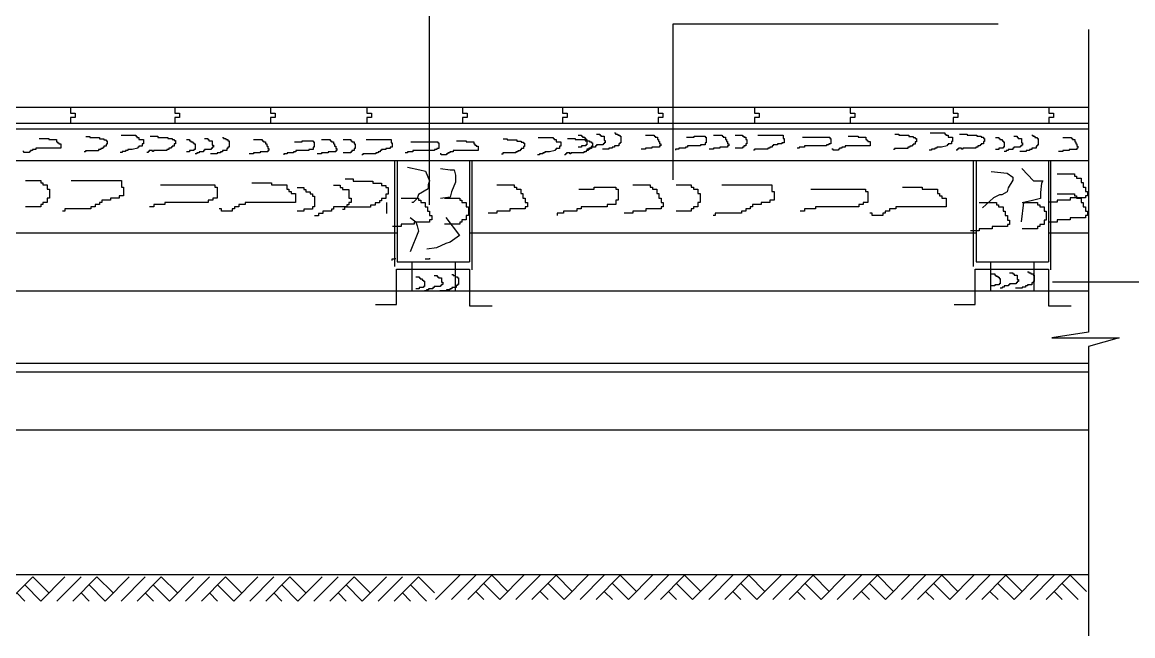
# Model space of a CAD drawing. Header units: metres. Extents: x 0 to 420, y 0 to 297.
# Drawn here: x 143.9 to 297.4, y 81.8 to 166.6 of the extents above; entities that cross this region are included whole.
import ezdxf

# ---------------------------------------------------------------- set-up
doc = ezdxf.new("R2010")
doc.units = ezdxf.units.M

msp = doc.modelspace()

# ---------------------------------------------------------------- linework, layer by layer
for p, q in [((200.16, 141.37), (200.16, 261.63)), ((233.83, 166.36), (278.75, 166.36)), ((233.83, 144.8), (233.83, 166.36)), ((291.23, 165.56), (291.23, 123.75)), ((108.08, 154.87), (291.23, 154.87)), ((150.56, 154.87), (150.56, 154.04)), ((150.56, 154.04), (151.21, 154.04)), ((151.21, 154.04), (151.21, 153.43)), ((164.99, 154.87), (164.99, 154.04)), ((164.99, 154.04), (165.63, 154.04)), ((165.63, 154.04), (165.63, 153.43)), ((178.21, 154.87), (178.21, 154.04)), ((178.21, 154.04), (178.85, 154.04)), ((178.85, 154.04), (178.85, 153.43)), ((191.5, 154.87), (191.5, 154.04)), ((191.5, 154.04), (192.14, 154.04)), ((192.14, 154.04), (192.14, 153.43)), ((204.72, 154.87), (204.72, 154.04)), ((204.72, 154.04), (205.37, 154.04)), ((205.37, 154.04), (205.37, 153.43)), ((218.56, 154.87), (218.56, 154.04)), ((218.56, 154.04), (219.21, 154.04)), ((219.21, 154.04), (219.21, 153.43)), ((231.78, 154.87), (231.78, 154.04)), ((231.78, 154.04), (232.43, 154.04)), ((232.43, 154.04), (232.43, 153.43)), ((245.07, 154.87), (245.07, 154.04)), ((245.07, 154.04), (245.72, 154.04)), ((245.72, 154.04), (245.72, 153.43)), ((258.3, 154.87), (258.3, 154.04)), ((258.3, 154.04), (258.94, 154.04)), ((258.94, 154.04), (258.94, 153.43)), ((272.55, 154.87), (272.55, 154.04)), ((272.55, 154.04), (273.2, 154.04)), ((273.2, 154.04), (273.2, 153.43)), ((285.77, 154.87), (285.77, 154.04)), ((285.77, 154.04), (286.42, 154.04)), ((286.42, 154.04), (286.42, 153.43)), ((108.08, 152.66), (291.23, 152.66)), ((151.21, 153.43), (150.56, 153.43)), ((150.56, 153.43), (150.56, 152.66)), ((165.63, 153.43), (164.99, 153.43)), ((164.99, 153.43), (164.99, 152.66)), ((178.85, 153.43), (178.21, 153.43)), ((178.21, 153.43), (178.21, 152.66)), ((192.14, 153.43), (191.5, 153.43)), ((191.5, 153.43), (191.5, 152.66)), ((205.37, 153.43), (204.72, 153.43)), ((204.72, 153.43), (204.72, 152.66)), ((219.21, 153.43), (218.56, 153.43)), ((218.56, 153.43), (218.56, 152.66)), ((232.43, 153.43), (231.78, 153.43)), ((231.78, 153.43), (231.78, 152.66)), ((245.72, 153.43), (245.07, 153.43)), ((245.07, 153.43), (245.07, 152.66)), ((258.94, 153.43), (258.3, 153.43)), ((258.3, 153.43), (258.3, 152.66)), ((273.2, 153.43), (272.55, 153.43)), ((272.55, 153.43), (272.55, 152.66)), ((286.42, 153.43), (285.77, 153.43)), ((285.77, 153.43), (285.77, 152.66)), ((108.08, 151.87), (291.23, 151.87)), ((146.22, 150.53), (147.58, 150.53)), ((147.58, 150.53), (147.58, 150.38)), ((152.66, 150.79), (153.22, 150.79)), ((153.22, 150.79), (153.22, 150.64)), ((153.22, 150.64), (154.58, 150.64)), ((154.58, 150.64), (154.58, 150.49)), ((154.58, 150.49), (155.18, 150.49)), ((155.18, 150.49), (155.18, 150.34)), ((157.54, 150.98), (159.1, 150.98)), ((159.1, 150.98), (159.57, 150.98)), ((159.57, 150.98), (159.57, 150.83)), ((159.57, 150.83), (159.72, 150.83)), ((159.72, 150.83), (159.72, 150.68)), ((159.72, 150.68), (160.02, 150.68)), ((160.02, 150.68), (160.02, 150.38)), ((161.59, 150.83), (162.64, 150.83)), ((162.64, 150.83), (162.64, 150.68)), ((162.64, 150.68), (164, 150.68)), ((164, 150.68), (164, 150.53)), ((164, 150.53), (164.6, 150.53)), ((164.6, 150.53), (164.6, 150.38)), ((169.09, 150.51), (169.54, 150.51)), ((169.54, 150.51), (169.54, 150.36)), ((171.57, 150.66), (171.72, 150.66)), ((171.72, 150.66), (171.72, 150.51)), ((171.72, 150.51), (172.02, 150.51)), ((172.02, 150.51), (172.02, 150.36)), ((210.33, 150.47), (210.89, 150.47)), ((210.89, 150.47), (210.89, 150.32)), ((215.21, 150.66), (216.77, 150.66)), ((216.77, 150.66), (217.24, 150.66)), ((217.24, 150.66), (217.24, 150.51)), ((217.24, 150.51), (217.39, 150.51)), ((217.39, 150.51), (217.39, 150.36)), ((219.26, 150.51), (220.31, 150.51)), ((220.31, 150.51), (220.31, 150.36)), ((220.73, 150.99), (221.18, 150.99)), ((221.18, 150.99), (221.18, 150.84)), ((221.18, 150.84), (221.33, 150.84)), ((221.33, 150.84), (221.33, 150.69)), ((221.33, 150.69), (221.63, 150.69)), ((221.63, 150.69), (221.63, 150.54)), ((221.63, 150.54), (221.78, 150.54)), ((221.78, 150.54), (221.78, 150.39)), ((223.25, 151.14), (223.7, 151.14)), ((223.7, 151.14), (223.7, 150.99)), ((223.7, 150.99), (223.85, 150.99)), ((223.85, 150.99), (223.85, 150.84)), ((223.85, 150.84), (224.3, 150.84)), ((224.3, 150.84), (224.3, 150.24)), ((225.73, 151.29), (225.88, 151.29)), ((225.88, 151.29), (225.88, 151.14)), ((225.88, 151.14), (226.18, 151.14)), ((226.18, 151.14), (226.18, 150.99)), ((226.18, 150.99), (226.48, 150.99)), ((226.48, 150.99), (226.48, 150.84)), ((226.48, 150.84), (226.63, 150.84)), ((226.63, 150.84), (226.63, 149.94)), ((230.01, 150.99), (231.07, 150.99)), ((231.07, 150.99), (231.22, 150.99)), ((231.22, 150.99), (231.22, 150.84)), ((231.22, 150.84), (231.37, 150.84)), ((231.37, 150.84), (231.37, 150.69)), ((231.37, 150.69), (231.67, 150.69)), ((231.67, 150.69), (231.67, 150.39)), ((235.69, 150.69), (236.74, 150.69)), ((236.74, 150.69), (236.74, 150.84)), ((236.74, 150.84), (238.25, 150.84)), ((238.25, 150.84), (238.25, 150.69)), ((238.25, 150.69), (238.4, 150.69)), ((238.4, 150.69), (238.4, 149.94)), ((239.41, 150.99), (240.46, 150.99)), ((240.46, 150.99), (240.61, 150.99)), ((240.61, 150.99), (240.61, 150.84)), ((240.61, 150.84), (240.76, 150.84)), ((240.76, 150.84), (240.76, 150.69)), ((240.76, 150.69), (241.07, 150.69)), ((241.07, 150.69), (241.07, 150.39)), ((242.4, 150.99), (243.45, 150.99)), ((243.45, 150.99), (243.45, 150.84)), ((243.45, 150.84), (243.6, 150.84)), ((243.6, 150.84), (243.6, 150.69)), ((243.6, 150.69), (243.9, 150.69)), ((243.9, 150.69), (243.9, 150.39)), ((245.56, 150.99), (249.03, 150.99)), ((249.03, 150.99), (249.03, 150.54)), ((249.03, 150.54), (249.18, 150.54)), ((249.18, 150.54), (249.18, 149.94)), ((251.72, 150.69), (255.49, 150.69)), ((255.49, 150.69), (255.49, 150.54)), ((255.49, 150.54), (255.64, 150.54)), ((255.64, 150.54), (255.64, 149.79)), ((258.05, 150.84), (259.4, 150.84)), ((259.4, 150.84), (259.4, 150.69)), ((259.4, 150.69), (260.46, 150.69)), ((260.46, 150.69), (260.46, 150.39)), ((264.48, 151.11), (265.05, 151.11)), ((265.05, 151.11), (265.05, 150.96)), ((265.05, 150.96), (266.41, 150.96)), ((266.41, 150.96), (266.41, 150.81)), ((266.41, 150.81), (267.01, 150.81)), ((267.01, 150.81), (267.01, 150.66)), ((267.01, 150.66), (267.31, 150.66)), ((267.31, 150.66), (267.31, 150.5)), ((267.31, 150.5), (267.46, 150.5)), ((267.46, 150.5), (267.46, 150.05)), ((269.36, 151.29), (270.92, 151.29)), ((270.92, 151.29), (271.4, 151.29)), ((271.4, 151.29), (271.4, 151.14)), ((271.4, 151.14), (271.55, 151.14)), ((271.55, 151.14), (271.55, 150.99)), ((271.55, 150.99), (271.85, 150.99)), ((271.85, 150.99), (271.85, 150.69)), ((271.85, 150.69), (272.45, 150.69)), ((272.45, 150.69), (272.45, 150.09)), ((273.41, 151.14), (274.47, 151.14)), ((274.47, 151.14), (274.47, 150.99)), ((274.47, 150.99), (275.82, 150.99)), ((275.82, 150.99), (275.82, 150.84)), ((275.82, 150.84), (276.43, 150.84)), ((276.43, 150.84), (276.43, 150.69)), ((276.43, 150.69), (276.73, 150.69)), ((276.73, 150.69), (276.73, 150.54)), ((276.73, 150.54), (276.88, 150.54)), ((276.88, 150.54), (276.88, 150.09)), ((278.4, 150.68), (278.85, 150.68)), ((278.85, 150.68), (278.85, 150.53)), ((278.85, 150.53), (279, 150.53)), ((279, 150.53), (279, 150.38)), ((280.92, 150.83), (281.37, 150.83)), ((281.37, 150.83), (281.37, 150.68)), ((281.37, 150.68), (281.52, 150.68)), ((281.52, 150.68), (281.52, 150.53)), ((281.52, 150.53), (281.97, 150.53)), ((281.97, 150.53), (281.97, 149.92)), ((283.4, 150.98), (283.55, 150.98)), ((283.55, 150.98), (283.55, 150.83)), ((283.55, 150.83), (283.85, 150.83)), ((283.85, 150.83), (283.85, 150.68)), ((283.85, 150.68), (284.15, 150.68)), ((284.15, 150.68), (284.15, 150.53)), ((284.15, 150.53), (284.3, 150.53)), ((284.3, 150.53), (284.3, 149.62)), ((287.69, 150.68), (288.74, 150.68)), ((288.74, 150.68), (288.89, 150.68)), ((288.89, 150.68), (288.89, 150.53)), ((288.89, 150.53), (289.04, 150.53)), ((289.04, 150.53), (289.04, 150.38)), ((145.77, 149.02), (145.32, 149.02)), ((145.32, 149.02), (145.32, 148.87)), ((149.23, 149.17), (145.77, 149.17)), ((145.77, 149.17), (145.77, 149.02)), ((147.58, 150.38), (148.63, 150.38)), ((148.63, 150.38), (148.63, 150.08)), ((148.63, 150.08), (148.78, 150.08)), ((148.78, 150.08), (148.78, 149.93)), ((148.78, 149.93), (148.93, 149.93)), ((148.93, 149.93), (148.93, 149.77)), ((148.93, 149.77), (149.23, 149.77)), ((149.23, 149.77), (149.23, 149.17)), ((154.73, 148.98), (154.43, 148.98)), ((154.43, 148.98), (154.43, 148.83)), ((155.03, 149.14), (154.73, 149.14)), ((154.73, 149.14), (154.73, 148.98)), ((155.18, 149.29), (155.03, 149.29)), ((155.03, 149.29), (155.03, 149.14)), ((155.18, 150.34), (155.48, 150.34)), ((155.48, 149.44), (155.18, 149.44)), ((155.18, 149.44), (155.18, 149.29)), ((155.48, 150.34), (155.48, 150.19)), ((155.48, 150.19), (155.63, 150.19)), ((155.48, 149.74), (155.48, 149.44)), ((155.63, 149.74), (155.48, 149.74)), ((155.63, 150.19), (155.63, 149.74)), ((158.46, 149.02), (158.46, 148.87)), ((159.1, 149.02), (158.46, 149.02)), ((159.87, 149.17), (159.1, 149.02)), ((160.02, 149.32), (159.87, 149.32)), ((159.87, 149.32), (159.87, 149.17)), ((160.02, 150.38), (160.63, 150.38)), ((160.48, 149.47), (160.02, 149.47)), ((160.02, 149.47), (160.02, 149.32)), ((160.48, 149.77), (160.48, 149.47)), ((160.63, 149.77), (160.48, 149.77)), ((160.63, 150.38), (160.63, 149.77)), ((164.15, 149.02), (163.85, 149.02)), ((163.85, 149.02), (163.85, 148.87)), ((164.45, 149.17), (164.15, 149.17)), ((164.15, 149.17), (164.15, 149.02)), ((164.6, 149.32), (164.45, 149.32)), ((164.45, 149.32), (164.45, 149.17)), ((164.6, 150.38), (164.9, 150.38)), ((164.9, 149.47), (164.6, 149.47)), ((164.6, 149.47), (164.6, 149.32)), ((164.9, 150.38), (164.9, 150.23)), ((164.9, 150.23), (165.05, 150.23)), ((164.9, 149.77), (164.9, 149.47)), ((165.05, 149.77), (164.9, 149.77)), ((165.05, 150.23), (165.05, 149.77)), ((166.57, 150.36), (167.02, 150.36)), ((167.02, 150.36), (167.02, 150.21)), ((167.02, 150.21), (167.17, 150.21)), ((167.17, 150.21), (167.17, 150.06)), ((167.17, 150.06), (167.47, 150.06)), ((167.47, 150.06), (167.47, 149.91)), ((167.47, 149.91), (167.62, 149.91)), ((167.62, 149.91), (167.62, 149.76)), ((167.62, 149.76), (167.78, 149.76)), ((167.62, 149.01), (167.62, 148.86)), ((167.78, 149.01), (167.62, 149.01)), ((167.78, 149.76), (167.78, 149.01)), ((169.99, 149.01), (169.09, 149.01)), ((169.09, 149.01), (169.09, 148.86)), ((169.54, 150.36), (169.69, 150.36)), ((169.69, 150.36), (169.69, 150.21)), ((169.69, 150.21), (170.14, 150.21)), ((169.99, 149.16), (169.99, 149.01)), ((170.14, 149.16), (169.99, 149.16)), ((170.14, 150.21), (170.14, 149.61)), ((170.14, 149.61), (170.3, 149.61)), ((170.14, 149.31), (170.14, 149.16)), ((170.3, 149.31), (170.14, 149.31)), ((170.3, 149.61), (170.3, 149.31)), ((172.02, 150.36), (172.32, 150.36)), ((172.17, 149.16), (172.17, 148.86)), ((172.32, 149.16), (172.17, 149.16)), ((172.32, 150.36), (172.32, 150.21)), ((172.32, 150.21), (172.47, 150.21)), ((172.32, 149.31), (172.32, 149.16)), ((172.47, 149.31), (172.32, 149.31)), ((172.47, 150.21), (172.47, 149.31)), ((175.86, 150.36), (176.91, 150.36)), ((176.91, 150.36), (177.06, 150.36)), ((177.06, 150.36), (177.06, 150.21)), ((177.06, 150.21), (177.21, 150.21)), ((177.21, 150.21), (177.21, 150.06)), ((177.21, 150.06), (177.52, 150.06)), ((177.52, 150.06), (177.52, 149.76)), ((177.52, 149.76), (177.67, 149.76)), ((177.67, 149.76), (177.67, 149.46)), ((177.67, 149.46), (177.82, 149.46)), ((177.82, 149.46), (177.82, 149.16)), ((177.82, 149.16), (177.97, 149.16)), ((177.97, 149.16), (177.97, 148.86)), ((181.53, 150.06), (182.58, 150.06)), ((182.58, 150.21), (184.09, 150.21)), ((182.58, 150.06), (182.58, 150.21)), ((183.49, 149.01), (183.49, 148.86)), ((184.09, 149.01), (183.49, 149.01)), ((184.09, 150.21), (184.09, 150.06)), ((184.09, 150.06), (184.24, 150.06)), ((184.09, 149.31), (184.09, 149.01)), ((184.24, 149.31), (184.09, 149.31)), ((184.24, 150.06), (184.24, 149.31)), ((185.25, 150.36), (186.31, 150.36)), ((186.31, 150.36), (186.46, 150.36)), ((186.46, 150.36), (186.46, 150.21)), ((186.46, 150.21), (186.61, 150.21)), ((186.61, 150.21), (186.61, 150.06)), ((186.61, 150.06), (186.91, 150.06)), ((186.91, 150.06), (186.91, 149.76)), ((186.91, 149.76), (187.06, 149.76)), ((187.06, 149.76), (187.06, 149.46)), ((187.06, 149.46), (187.21, 149.46)), ((187.21, 149.46), (187.21, 149.16)), ((187.21, 149.16), (187.36, 149.16)), ((187.36, 149.16), (187.36, 148.86)), ((188.24, 150.36), (189.3, 150.36)), ((189.3, 150.36), (189.3, 150.21)), ((189.3, 150.21), (189.45, 150.21)), ((189.45, 150.21), (189.45, 150.06)), ((189.45, 150.06), (189.75, 150.06)), ((189.75, 150.06), (189.75, 149.76)), ((189.75, 149.76), (189.9, 149.76)), ((189.75, 149.16), (189.75, 148.86)), ((189.9, 149.16), (189.75, 149.16)), ((189.9, 149.76), (189.9, 149.16)), ((191.41, 150.36), (194.87, 150.36)), ((193.52, 149.01), (193.52, 148.86)), ((194.12, 149.01), (193.52, 149.01)), ((194.12, 149.16), (194.12, 149.01)), ((194.72, 149.16), (194.12, 149.16)), ((195.02, 149.31), (194.72, 149.31)), ((194.72, 149.31), (194.72, 149.16)), ((194.87, 150.36), (194.87, 149.91)), ((194.87, 149.91), (195.02, 149.91)), ((195.02, 149.91), (195.02, 149.31)), ((197.57, 150.06), (201.33, 150.06)), ((201.18, 149.01), (200.88, 149.01)), ((200.88, 149.01), (200.88, 148.86)), ((201.18, 149.16), (201.18, 149.01)), ((201.48, 149.16), (201.18, 149.16)), ((201.33, 150.06), (201.33, 149.91)), ((201.33, 149.91), (201.48, 149.91)), ((201.48, 149.91), (201.48, 149.16)), ((203.89, 150.21), (205.25, 150.21)), ((205.25, 150.21), (205.25, 150.06)), ((205.25, 150.06), (206.3, 150.06)), ((206.3, 150.06), (206.3, 149.76)), ((206.3, 149.76), (206.45, 149.76)), ((206.45, 149.76), (206.45, 149.61)), ((206.45, 149.61), (206.6, 149.61)), ((206.6, 149.61), (206.6, 149.46)), ((206.6, 149.46), (206.9, 149.46)), ((206.9, 149.46), (206.9, 148.86)), ((210.89, 150.32), (212.25, 150.32)), ((212.25, 150.32), (212.25, 150.17)), ((212.25, 150.17), (212.85, 150.17)), ((212.7, 148.97), (212.7, 148.82)), ((212.85, 148.97), (212.7, 148.97)), ((212.85, 150.17), (212.85, 150.02)), ((212.85, 150.02), (213.15, 150.02)), ((212.85, 149.12), (212.85, 148.97)), ((213.15, 149.12), (212.85, 149.12)), ((213.15, 150.02), (213.15, 149.87)), ((213.15, 149.87), (213.3, 149.87)), ((213.3, 149.42), (213.15, 149.42)), ((213.15, 149.42), (213.15, 149.12)), ((213.3, 149.87), (213.3, 149.42)), ((217.39, 150.36), (217.69, 150.36)), ((217.54, 149.01), (217.54, 148.86)), ((217.69, 149.01), (217.54, 149.01)), ((217.69, 150.36), (217.69, 150.06)), ((217.69, 150.06), (218.3, 150.06)), ((217.69, 149.16), (217.69, 149.01)), ((218.15, 149.16), (217.69, 149.16)), ((218.3, 149.46), (218.15, 149.46)), ((218.15, 149.46), (218.15, 149.16)), ((218.3, 150.06), (218.3, 149.46)), ((220.31, 150.36), (221.67, 150.36)), ((221.18, 149.34), (220.73, 149.34)), ((221.78, 149.49), (221.18, 149.49)), ((221.18, 149.49), (221.18, 149.34)), ((221.67, 150.36), (221.67, 150.21)), ((221.67, 150.21), (222.27, 150.21)), ((221.78, 150.39), (221.93, 150.39)), ((221.93, 149.64), (221.78, 149.64)), ((221.78, 149.64), (221.78, 149.49)), ((221.93, 150.39), (221.93, 149.64)), ((222.19, 149.04), (221.93, 149.04)), ((222.12, 149.01), (222.12, 148.86)), ((222.27, 149.01), (222.12, 149.01)), ((222.49, 149.19), (222.19, 149.19)), ((222.19, 149.19), (222.19, 149.04)), ((222.27, 150.21), (222.27, 150.06)), ((222.27, 150.06), (222.57, 150.06)), ((222.27, 149.16), (222.27, 149.01)), ((222.57, 149.16), (222.27, 149.16)), ((223.1, 149.34), (222.49, 149.34)), ((222.49, 149.34), (222.49, 149.19)), ((222.57, 150.06), (222.57, 149.91)), ((222.57, 149.91), (222.72, 149.91)), ((222.72, 149.46), (222.57, 149.46)), ((222.57, 149.46), (222.57, 149.16)), ((222.72, 149.91), (222.72, 149.46)), ((223.25, 149.49), (223.1, 149.49)), ((223.1, 149.49), (223.1, 149.34)), ((224.15, 149.64), (223.25, 149.64)), ((223.25, 149.64), (223.25, 149.49)), ((224.97, 149.04), (224.07, 149.04)), ((224.3, 149.79), (224.15, 149.79)), ((224.15, 149.79), (224.15, 149.64)), ((224.3, 150.24), (224.45, 150.24)), ((224.45, 149.94), (224.3, 149.94)), ((224.3, 149.94), (224.3, 149.79)), ((224.45, 150.24), (224.45, 149.94)), ((224.97, 149.19), (224.97, 149.04)), ((225.42, 149.19), (224.97, 149.19)), ((225.73, 149.34), (225.42, 149.34)), ((225.42, 149.34), (225.42, 149.19)), ((226.33, 149.49), (225.73, 149.49)), ((225.73, 149.49), (225.73, 149.34)), ((226.48, 149.79), (226.33, 149.79)), ((226.33, 149.79), (226.33, 149.49)), ((226.63, 149.94), (226.48, 149.94)), ((226.48, 149.94), (226.48, 149.79)), ((230.01, 149.04), (229.41, 149.04)), ((230.01, 149.19), (230.01, 149.04)), ((230.92, 149.19), (230.01, 149.19)), ((231.97, 149.34), (230.92, 149.34)), ((230.92, 149.34), (230.92, 149.19)), ((231.67, 150.39), (231.82, 150.39)), ((231.82, 150.39), (231.82, 150.09)), ((231.82, 150.09), (231.97, 150.09)), ((231.97, 150.09), (231.97, 149.79)), ((231.97, 149.79), (232.12, 149.79)), ((231.97, 149.49), (231.97, 149.34)), ((232.12, 149.49), (231.97, 149.49)), ((232.12, 149.79), (232.12, 149.49)), ((234.63, 149.04), (234.18, 149.04)), ((234.18, 149.04), (234.18, 148.89)), ((235.54, 149.19), (234.63, 149.19)), ((234.63, 149.19), (234.63, 149.04)), ((235.84, 149.34), (235.54, 149.34)), ((235.54, 149.34), (235.54, 149.19)), ((237.64, 149.49), (235.84, 149.49)), ((235.84, 149.49), (235.84, 149.34)), ((238.25, 149.64), (237.64, 149.64)), ((237.64, 149.64), (237.64, 149.49)), ((238.4, 149.94), (238.25, 149.94)), ((238.25, 149.94), (238.25, 149.64)), ((239.41, 149.04), (238.81, 149.04)), ((239.41, 149.19), (239.41, 149.04)), ((240.31, 149.19), (239.41, 149.19)), ((241.37, 149.34), (240.31, 149.34)), ((240.31, 149.34), (240.31, 149.19)), ((241.07, 150.39), (241.22, 150.39)), ((241.22, 150.39), (241.22, 150.09)), ((241.22, 150.09), (241.37, 150.09)), ((241.37, 150.09), (241.37, 149.79)), ((241.37, 149.79), (241.52, 149.79)), ((241.52, 149.49), (241.37, 149.49)), ((241.37, 149.49), (241.37, 149.34)), ((241.52, 149.79), (241.52, 149.49)), ((243.45, 149.19), (242.4, 149.19)), ((243.6, 149.34), (243.45, 149.34)), ((243.45, 149.34), (243.45, 149.19)), ((243.6, 149.49), (243.6, 149.34)), ((243.9, 149.49), (243.6, 149.49)), ((243.9, 150.39), (244.05, 150.39)), ((244.05, 149.79), (243.9, 149.79)), ((243.9, 149.79), (243.9, 149.49)), ((244.05, 150.39), (244.05, 149.79)), ((245.11, 148.89), (244.96, 148.89)), ((246.92, 149.04), (245.11, 149.04)), ((245.11, 149.04), (245.11, 148.89)), ((247.22, 149.19), (246.92, 149.19)), ((246.92, 149.19), (246.92, 149.04)), ((247.52, 149.34), (247.22, 149.34)), ((247.22, 149.34), (247.22, 149.19)), ((247.67, 149.49), (247.52, 149.49)), ((247.52, 149.49), (247.52, 149.34)), ((248.27, 149.64), (247.67, 149.64)), ((247.67, 149.64), (247.67, 149.49)), ((248.88, 149.79), (248.27, 149.79)), ((248.27, 149.79), (248.27, 149.64)), ((248.88, 149.94), (248.88, 149.79)), ((249.18, 149.94), (248.88, 149.94)), ((251.27, 149.19), (250.97, 149.19)), ((252.02, 149.34), (251.27, 149.34)), ((251.27, 149.34), (251.27, 149.19)), ((255.04, 149.49), (252.02, 149.49)), ((252.02, 149.49), (252.02, 149.34)), ((255.04, 149.64), (255.04, 149.49)), ((255.34, 149.64), (255.04, 149.64)), ((255.64, 149.79), (255.34, 149.79)), ((255.34, 149.79), (255.34, 149.64)), ((255.94, 149.04), (255.79, 149.04)), ((255.94, 148.89), (255.94, 149.04)), ((256.69, 148.89), (255.94, 148.89)), ((256.84, 149.04), (256.69, 149.04)), ((256.69, 149.04), (256.69, 148.89)), ((257.14, 149.19), (256.84, 149.19)), ((256.84, 149.19), (256.84, 149.04)), ((257.6, 149.34), (257.14, 149.34)), ((257.14, 149.34), (257.14, 149.19)), ((261.06, 149.49), (257.6, 149.49)), ((257.6, 149.49), (257.6, 149.34)), ((260.46, 150.39), (260.61, 150.39)), ((260.61, 150.39), (260.61, 150.24)), ((260.61, 150.24), (260.76, 150.24)), ((260.76, 150.24), (260.76, 150.09)), ((260.76, 150.09), (261.06, 150.09)), ((261.06, 150.09), (261.06, 149.49)), ((264.45, 149), (264.3, 149)), ((264.45, 149.15), (264.45, 149)), ((266.26, 149.15), (264.45, 149.15)), ((266.56, 149.3), (266.26, 149.3)), ((266.26, 149.3), (266.26, 149.15)), ((266.86, 149.45), (266.56, 149.45)), ((266.56, 149.45), (266.56, 149.3)), ((267.01, 149.6), (266.86, 149.6)), ((266.86, 149.6), (266.86, 149.45)), ((267.31, 149.75), (267.01, 149.75)), ((267.01, 149.75), (267.01, 149.6)), ((267.31, 150.05), (267.31, 149.75)), ((267.46, 150.05), (267.31, 150.05)), ((269.53, 148.89), (269.23, 148.89)), ((269.99, 149.04), (269.53, 149.04)), ((269.53, 149.04), (269.53, 148.89)), ((270.29, 149.19), (269.99, 149.19)), ((269.99, 149.19), (269.99, 149.04)), ((270.29, 149.34), (270.29, 149.19)), ((270.92, 149.34), (270.29, 149.34)), ((271.7, 149.49), (270.92, 149.34)), ((271.85, 149.64), (271.7, 149.64)), ((271.7, 149.64), (271.7, 149.49)), ((272.3, 149.79), (271.85, 149.79)), ((271.85, 149.79), (271.85, 149.64)), ((272.3, 150.09), (272.3, 149.79)), ((272.45, 150.09), (272.3, 150.09)), ((273.11, 148.89), (272.96, 148.89)), ((273.26, 149.04), (273.11, 149.04)), ((273.11, 149.04), (273.11, 148.89)), ((273.71, 149.19), (273.26, 149.19)), ((273.26, 149.19), (273.26, 149.04)), ((273.71, 149.04), (273.71, 149.19)), ((273.87, 149.04), (273.71, 149.04)), ((275.67, 149.19), (273.87, 149.19)), ((273.87, 149.19), (273.87, 149.04)), ((275.97, 149.34), (275.67, 149.34)), ((275.67, 149.34), (275.67, 149.19)), ((276.28, 149.49), (275.97, 149.49)), ((275.97, 149.49), (275.97, 149.34)), ((276.43, 149.64), (276.28, 149.64)), ((276.28, 149.64), (276.28, 149.49)), ((276.73, 149.79), (276.43, 149.79)), ((276.43, 149.79), (276.43, 149.64)), ((276.88, 150.09), (276.73, 150.09)), ((276.73, 150.09), (276.73, 149.79)), ((278.85, 149.02), (278.4, 149.02)), ((278.85, 149.17), (278.85, 149.02)), ((279.45, 149.17), (278.85, 149.17)), ((279, 150.38), (279.3, 150.38)), ((279.3, 150.38), (279.3, 150.22)), ((279.3, 150.22), (279.45, 150.22)), ((279.45, 150.22), (279.45, 150.07)), ((279.45, 150.07), (279.6, 150.07)), ((279.6, 149.32), (279.45, 149.32)), ((279.45, 149.32), (279.45, 149.17)), ((279.6, 150.07), (279.6, 149.32)), ((280.16, 149.02), (280.16, 148.87)), ((280.77, 149.02), (280.16, 149.02)), ((280.77, 149.17), (280.77, 149.02)), ((280.92, 149.17), (280.77, 149.17)), ((281.82, 149.32), (280.92, 149.32)), ((280.92, 149.32), (280.92, 149.17)), ((281.82, 149.47), (281.82, 149.32)), ((281.97, 149.47), (281.82, 149.47)), ((281.97, 149.92), (282.12, 149.92)), ((281.97, 149.62), (281.97, 149.47)), ((282.12, 149.62), (281.97, 149.62)), ((282.12, 149.92), (282.12, 149.62)), ((283.09, 149.02), (283.09, 148.87)), ((283.4, 149.02), (283.09, 149.02)), ((283.4, 149.17), (283.4, 149.02)), ((284, 149.17), (283.4, 149.17)), ((284, 149.47), (284, 149.17)), ((284.15, 149.47), (284, 149.47)), ((284.15, 149.62), (284.15, 149.47)), ((284.3, 149.62), (284.15, 149.62)), ((289.64, 149.02), (288.59, 149.02)), ((288.59, 149.02), (288.59, 148.87)), ((289.04, 150.38), (289.34, 150.38)), ((289.34, 150.38), (289.34, 150.07)), ((289.34, 150.07), (289.49, 150.07)), ((289.49, 150.07), (289.49, 149.77)), ((289.49, 149.77), (289.64, 149.77)), ((289.64, 149.77), (289.64, 149.47)), ((289.64, 149.47), (289.79, 149.47)), ((289.79, 149.17), (289.64, 149.17)), ((289.64, 149.17), (289.64, 149.02)), ((289.79, 149.47), (289.79, 149.17)), ((108.08, 147.47), (291.23, 147.47)), ((144.11, 148.72), (143.96, 148.72)), ((144.11, 148.57), (144.11, 148.72)), ((144.87, 148.57), (144.11, 148.57)), ((145.02, 148.72), (144.87, 148.72)), ((144.87, 148.72), (144.87, 148.57)), ((145.32, 148.87), (145.02, 148.87)), ((145.02, 148.87), (145.02, 148.72)), ((152.62, 148.68), (152.47, 148.68)), ((152.62, 148.83), (152.62, 148.68)), ((154.43, 148.83), (152.62, 148.83)), ((157.71, 148.57), (157.41, 148.57)), ((158.16, 148.72), (157.71, 148.72)), ((157.71, 148.72), (157.71, 148.57)), ((158.46, 148.87), (158.16, 148.87)), ((158.16, 148.87), (158.16, 148.72)), ((161.29, 148.57), (161.13, 148.57)), ((161.44, 148.72), (161.29, 148.72)), ((161.29, 148.72), (161.29, 148.57)), ((161.89, 148.87), (161.44, 148.87)), ((161.44, 148.87), (161.44, 148.72)), ((161.89, 148.72), (161.89, 148.87)), ((162.04, 148.72), (161.89, 148.72)), ((163.85, 148.87), (162.04, 148.87)), ((162.04, 148.87), (162.04, 148.72)), ((167.02, 148.7), (166.57, 148.7)), ((167.62, 148.86), (167.02, 148.86)), ((167.02, 148.86), (167.02, 148.7)), ((168.04, 148.4), (167.78, 148.4)), ((168.04, 148.55), (168.04, 148.4)), ((168.34, 148.55), (168.04, 148.55)), ((168.34, 148.7), (168.34, 148.55)), ((168.94, 148.7), (168.34, 148.7)), ((168.94, 148.86), (168.94, 148.7)), ((169.09, 148.86), (168.94, 148.86)), ((170.82, 148.4), (169.91, 148.4)), ((170.82, 148.55), (170.82, 148.4)), ((171.27, 148.55), (170.82, 148.55)), ((171.27, 148.7), (171.27, 148.55)), ((171.57, 148.7), (171.27, 148.7)), ((171.57, 148.86), (171.57, 148.7)), ((172.17, 148.86), (171.57, 148.86)), ((175.86, 148.4), (175.26, 148.4)), ((176.76, 148.55), (175.86, 148.55)), ((175.86, 148.55), (175.86, 148.4)), ((176.76, 148.7), (176.76, 148.55)), ((177.82, 148.7), (176.76, 148.7)), ((177.97, 148.86), (177.82, 148.86)), ((177.82, 148.86), (177.82, 148.7)), ((180.02, 148.4), (180.02, 148.25)), ((180.48, 148.4), (180.02, 148.4)), ((180.48, 148.55), (180.48, 148.4)), ((181.38, 148.55), (180.48, 148.55)), ((181.38, 148.7), (181.38, 148.55)), ((181.68, 148.7), (181.38, 148.7)), ((183.49, 148.86), (181.68, 148.86)), ((181.68, 148.86), (181.68, 148.7)), ((185.25, 148.4), (184.65, 148.4)), ((186.16, 148.55), (185.25, 148.55)), ((185.25, 148.55), (185.25, 148.4)), ((187.21, 148.7), (186.16, 148.7)), ((186.16, 148.7), (186.16, 148.55)), ((187.21, 148.86), (187.21, 148.7)), ((187.36, 148.86), (187.21, 148.86)), ((189.3, 148.55), (188.24, 148.55)), ((189.45, 148.7), (189.3, 148.7)), ((189.3, 148.7), (189.3, 148.55)), ((189.75, 148.86), (189.45, 148.86)), ((189.45, 148.86), (189.45, 148.7)), ((190.96, 148.25), (190.81, 148.25)), ((192.76, 148.4), (190.96, 148.4)), ((190.96, 148.4), (190.96, 148.25)), ((192.76, 148.55), (192.76, 148.4)), ((193.06, 148.55), (192.76, 148.55)), ((193.06, 148.7), (193.06, 148.55)), ((193.37, 148.7), (193.06, 148.7)), ((193.37, 148.86), (193.37, 148.7)), ((193.52, 148.86), (193.37, 148.86)), ((195.32, 147.45), (195.32, 132.84)), ((195.71, 147.47), (195.71, 133.47)), ((197.11, 148.55), (196.81, 148.55)), ((197.11, 148.7), (197.11, 148.55)), ((197.87, 148.7), (197.11, 148.7)), ((200.88, 148.86), (197.87, 148.86)), ((197.87, 148.86), (197.87, 148.7)), ((201.78, 148.4), (201.63, 148.4)), ((201.78, 148.25), (201.78, 148.4)), ((202.54, 148.25), (201.78, 148.25)), ((202.54, 148.4), (202.54, 148.25)), ((202.69, 148.4), (202.54, 148.4)), ((202.69, 148.55), (202.69, 148.4)), ((202.99, 148.55), (202.69, 148.55)), ((202.99, 148.7), (202.99, 148.55)), ((203.44, 148.7), (202.99, 148.7)), ((206.9, 148.86), (203.44, 148.86)), ((203.44, 148.86), (203.44, 148.7)), ((205.71, 147.47), (205.71, 133.47)), ((206.04, 147.45), (206.04, 132.4)), ((210.29, 148.37), (210.14, 148.37)), ((212.1, 148.52), (210.29, 148.52)), ((210.29, 148.52), (210.29, 148.37)), ((212.1, 148.67), (212.1, 148.52)), ((212.4, 148.67), (212.1, 148.67)), ((212.4, 148.82), (212.4, 148.67)), ((212.7, 148.82), (212.4, 148.82)), ((215.38, 148.25), (215.08, 148.25)), ((215.38, 148.4), (215.38, 148.25)), ((215.83, 148.4), (215.38, 148.4)), ((215.83, 148.55), (215.83, 148.4)), ((216.13, 148.55), (215.83, 148.55)), ((216.77, 148.7), (216.13, 148.7)), ((216.13, 148.7), (216.13, 148.55)), ((217.54, 148.86), (216.77, 148.7)), ((218.96, 148.25), (218.81, 148.25)), ((218.96, 148.4), (218.96, 148.25)), ((219.11, 148.4), (218.96, 148.4)), ((219.11, 148.55), (219.11, 148.4)), ((219.56, 148.55), (219.11, 148.55)), ((219.56, 148.4), (219.56, 148.55)), ((219.71, 148.4), (219.56, 148.4)), ((221.52, 148.55), (219.71, 148.55)), ((219.71, 148.55), (219.71, 148.4)), ((221.52, 148.7), (221.52, 148.55)), ((221.82, 148.7), (221.52, 148.7)), ((221.82, 148.86), (221.82, 148.7)), ((222.12, 148.86), (221.82, 148.86)), ((275.29, 147.45), (275.29, 132.84)), ((275.71, 147.47), (275.71, 133.47)), ((279.86, 148.72), (279.6, 148.72)), ((279.86, 148.87), (279.86, 148.72)), ((280.16, 148.87), (279.86, 148.87)), ((282.64, 148.72), (281.74, 148.72)), ((282.64, 148.87), (282.64, 148.72)), ((283.09, 148.87), (282.64, 148.87)), ((285.71, 147.47), (285.71, 133.47)), ((286.01, 147.45), (286.01, 132.4)), ((287.69, 148.72), (287.08, 148.72)), ((288.59, 148.87), (287.69, 148.87)), ((287.69, 148.87), (287.69, 148.72)), ((197.14, 146.57), (198.85, 146.19)), ((198.85, 146.19), (199.61, 146)), ((199.61, 146), (200.17, 144.68)), ((201.69, 146.38), (203.02, 146.19)), ((203.02, 146.19), (203.59, 146.19)), ((203.59, 146.19), (203.77, 145.44)), ((277.78, 145.94), (280.02, 145.73)), ((282.05, 146.36), (283.66, 144.66)), ((144.33, 144.71), (146.44, 144.71)), ((146.44, 144.71), (146.44, 144.41)), ((146.44, 144.41), (146.74, 144.41)), ((146.74, 144.41), (146.74, 144.11)), ((150.66, 144.71), (157.59, 144.71)), ((157.59, 144.71), (157.59, 143.81)), ((175.63, 144.41), (178.34, 144.41)), ((178.34, 144.41), (178.34, 144.11)), ((188.5, 144.93), (189.63, 144.93)), ((189.63, 144.93), (189.63, 144.63)), ((189.63, 144.63), (192.34, 144.63)), ((192.34, 144.63), (192.34, 144.33)), ((192.34, 144.33), (193.55, 144.33)), ((193.55, 144.33), (193.55, 144.03)), ((200.17, 144.68), (199.99, 144.12)), ((203.77, 144.49), (203.21, 143.17)), ((203.77, 145.44), (203.77, 144.87)), ((203.77, 144.87), (203.77, 144.49)), ((280.02, 145.73), (280.77, 145.19)), ((280.77, 144.77), (280.13, 143.7)), ((280.77, 145.19), (280.77, 144.77)), ((283.66, 144.66), (283.87, 144.66)), ((283.87, 144.66), (284.94, 144.66)), ((284.73, 144.34), (284.62, 143.06)), ((284.94, 144.66), (284.73, 144.34)), ((286.9, 145.62), (289.01, 145.62)), ((289.01, 145.62), (289.31, 145.62)), ((289.31, 145.62), (289.31, 145.32)), ((289.31, 145.32), (289.61, 145.32)), ((289.61, 145.32), (289.61, 145.02)), ((289.61, 145.02), (290.21, 145.02)), ((290.21, 145.02), (290.21, 144.42)), ((290.21, 144.42), (290.51, 144.42)), ((290.51, 144.42), (290.51, 143.81)), ((146.74, 144.11), (147.34, 144.11)), ((147.34, 144.11), (147.34, 143.5)), ((147.34, 143.5), (147.64, 143.5)), ((147.64, 143.5), (147.64, 142.3)), ((157.59, 143.81), (157.89, 143.81)), ((157.89, 143.81), (157.89, 142.6)), ((162.98, 144.11), (170.51, 144.11)), ((170.51, 144.11), (170.51, 143.81)), ((170.51, 143.81), (170.81, 143.81)), ((170.81, 143.81), (170.81, 142.3)), ((178.34, 144.11), (180.45, 144.11)), ((180.45, 144.11), (180.45, 143.5)), ((180.45, 143.5), (180.75, 143.5)), ((180.75, 143.5), (180.75, 143.2)), ((180.75, 143.2), (181.05, 143.2)), ((181.05, 143.2), (181.05, 142.9)), ((181.05, 142.9), (181.65, 142.9)), ((181.65, 142.9), (181.65, 141.7)), ((181.88, 143.77), (182.79, 143.77)), ((182.79, 143.77), (182.79, 143.47)), ((182.79, 143.47), (183.09, 143.47)), ((183.09, 143.47), (183.09, 143.17)), ((183.09, 143.17), (183.69, 143.17)), ((183.69, 143.17), (183.69, 142.87)), ((183.69, 142.87), (183.99, 142.87)), ((183.99, 142.87), (183.99, 142.57)), ((186.92, 144.07), (187.83, 144.07)), ((187.83, 144.07), (187.83, 143.77)), ((187.83, 143.77), (188.13, 143.77)), ((188.13, 143.77), (188.13, 143.47)), ((188.13, 143.47), (189.03, 143.47)), ((189.03, 143.47), (189.03, 142.26)), ((193.55, 144.03), (194.15, 144.03)), ((194.15, 144.03), (194.15, 143.73)), ((194.15, 143.73), (194.45, 143.73)), ((194.15, 142.83), (194.15, 142.23)), ((194.45, 142.83), (194.15, 142.83)), ((194.45, 143.73), (194.45, 142.83)), ((198.66, 142.79), (198.47, 142.23)), ((199.99, 143.55), (198.66, 142.79)), ((199.99, 144.12), (199.99, 143.55)), ((203.21, 143.17), (203.02, 142.42)), ((209.48, 144.1), (211.59, 144.1)), ((211.59, 144.1), (211.89, 144.1)), ((211.89, 144.1), (211.89, 143.8)), ((211.89, 143.8), (212.19, 143.8)), ((212.19, 143.8), (212.19, 143.5)), ((212.19, 143.5), (212.79, 143.5)), ((212.79, 143.5), (212.79, 142.9)), ((212.79, 142.9), (213.09, 142.9)), ((213.09, 142.9), (213.09, 142.3)), ((220.82, 143.5), (222.93, 143.5)), ((222.93, 143.8), (225.94, 143.8)), ((222.93, 143.5), (222.93, 143.8)), ((225.94, 143.8), (225.94, 143.5)), ((225.94, 143.5), (226.24, 143.5)), ((226.24, 143.5), (226.24, 141.99)), ((228.27, 144.1), (230.38, 144.1)), ((230.38, 144.1), (230.68, 144.1)), ((230.68, 144.1), (230.68, 143.8)), ((230.68, 143.8), (230.98, 143.8)), ((230.98, 143.8), (230.98, 143.5)), ((230.98, 143.5), (231.58, 143.5)), ((231.58, 143.5), (231.58, 142.9)), ((231.58, 142.9), (231.88, 142.9)), ((231.88, 142.9), (231.88, 142.3)), ((234.24, 144.1), (236.35, 144.1)), ((236.35, 144.1), (236.35, 143.8)), ((236.35, 143.8), (236.65, 143.8)), ((236.65, 143.8), (236.65, 143.5)), ((236.65, 143.5), (237.26, 143.5)), ((237.26, 143.5), (237.26, 142.9)), ((237.26, 142.9), (237.56, 142.9)), ((237.56, 142.9), (237.56, 141.69)), ((240.58, 144.1), (247.5, 144.1)), ((247.5, 144.1), (247.5, 143.2)), ((247.5, 143.2), (247.81, 143.2)), ((247.81, 143.2), (247.81, 141.99)), ((252.89, 143.5), (260.42, 143.5)), ((260.42, 143.5), (260.42, 143.2)), ((260.42, 143.2), (260.73, 143.2)), ((260.73, 143.2), (260.73, 141.69)), ((265.55, 143.8), (268.26, 143.8)), ((268.26, 143.8), (268.26, 143.5)), ((268.26, 143.5), (270.37, 143.5)), ((270.37, 143.5), (270.37, 142.9)), ((270.37, 142.9), (270.67, 142.9)), ((270.67, 142.9), (270.67, 142.6)), ((278.96, 142.74), (278.1, 142.32)), ((279.28, 142.74), (278.96, 142.74)), ((280.02, 143.17), (279.28, 142.74)), ((280.13, 143.7), (280.02, 143.17)), ((284.62, 143.06), (284.62, 142.21)), ((286.9, 142.89), (289.01, 142.89)), ((289.01, 142.89), (289.31, 142.89)), ((289.31, 142.89), (289.31, 142.59)), ((290.51, 143.81), (290.82, 143.81)), ((290.82, 143.81), (290.82, 143.21)), ((290.82, 143.21), (291.12, 143.21)), ((291.12, 143.21), (291.12, 142.61)), ((146.44, 141.4), (146.44, 141.1)), ((146.74, 141.4), (146.44, 141.4)), ((147.34, 141.7), (146.74, 141.7)), ((146.74, 141.7), (146.74, 141.4)), ((147.34, 142.3), (147.34, 141.7)), ((147.64, 142.3), (147.34, 142.3)), ((153.97, 141.4), (153.97, 141.1)), ((154.58, 141.4), (153.97, 141.4)), ((154.58, 141.7), (154.58, 141.4)), ((154.88, 141.7), (154.58, 141.7)), ((156.08, 142), (154.88, 142)), ((154.88, 142), (154.88, 141.7)), ((157.29, 142.3), (156.08, 142.3)), ((156.08, 142.3), (156.08, 142)), ((157.29, 142.6), (157.29, 142.3)), ((157.89, 142.6), (157.29, 142.6)), ((163.58, 141.4), (162.07, 141.4)), ((162.07, 141.4), (162.07, 141.1)), ((169.6, 141.7), (163.58, 141.7)), ((163.58, 141.7), (163.58, 141.4)), ((170.21, 142), (169.6, 142)), ((169.6, 142), (169.6, 141.7)), ((170.81, 142.3), (170.21, 142.3)), ((170.21, 142.3), (170.21, 142)), ((174.72, 141.4), (173.82, 141.4)), ((173.82, 141.4), (173.82, 141.1)), ((174.72, 141.7), (174.72, 141.4)), ((181.65, 141.7), (174.72, 141.7)), ((183.99, 142.57), (184.29, 142.57)), ((184.29, 142.57), (184.29, 141.06)), ((189.03, 141.36), (188.73, 141.36)), ((188.73, 141.36), (188.73, 141.06)), ((189.03, 142.26), (189.33, 142.26)), ((189.33, 141.66), (189.03, 141.66)), ((189.03, 141.66), (189.03, 141.36)), ((189.33, 142.26), (189.33, 141.66)), ((192.65, 141.32), (192.04, 141.32)), ((192.04, 141.32), (192.04, 141.02)), ((192.65, 141.62), (192.65, 141.32)), ((193.25, 141.62), (192.65, 141.62)), ((193.55, 141.92), (193.25, 141.92)), ((193.25, 141.92), (193.25, 141.62)), ((193.55, 142.23), (193.55, 141.92)), ((194.15, 142.23), (193.55, 142.23)), ((194.24, 141.68), (194.24, 140.17)), ((196.26, 142.28), (198.37, 142.28)), ((197.9, 141.66), (197.71, 141.66)), ((198.47, 142.23), (197.9, 141.66)), ((198.37, 142.28), (198.67, 142.28)), ((198.67, 142.28), (198.67, 141.98)), ((198.67, 141.98), (198.97, 141.98)), ((198.97, 141.98), (198.97, 141.68)), ((198.97, 141.68), (199.58, 141.68)), ((199.58, 141.68), (199.58, 141.07)), ((203.02, 142.42), (201.69, 142.23)), ((202.24, 142.28), (204.35, 142.28)), ((204.35, 142.28), (204.35, 141.98)), ((204.35, 141.98), (204.65, 141.98)), ((204.65, 141.98), (204.65, 141.68)), ((204.65, 141.68), (205.25, 141.68)), ((205.25, 141.68), (205.25, 141.07)), ((213.09, 142.3), (213.39, 142.3)), ((213.39, 142.3), (213.39, 141.69)), ((213.39, 141.69), (213.7, 141.69)), ((213.7, 141.69), (213.7, 141.09)), ((224.74, 141.39), (224.74, 141.09)), ((225.94, 141.39), (224.74, 141.39)), ((225.94, 141.99), (225.94, 141.39)), ((226.24, 141.99), (225.94, 141.99)), ((231.88, 142.3), (232.18, 142.3)), ((232.18, 142.3), (232.18, 141.69)), ((232.18, 141.69), (232.48, 141.69)), ((232.48, 141.69), (232.48, 141.09)), ((237.26, 141.69), (237.26, 141.09)), ((237.56, 141.69), (237.26, 141.69)), ((246, 141.39), (244.79, 141.39)), ((244.79, 141.39), (244.79, 141.09)), ((247.2, 141.69), (246, 141.69)), ((246, 141.69), (246, 141.39)), ((247.81, 141.99), (247.2, 141.99)), ((247.2, 141.99), (247.2, 141.69)), ((260.12, 141.39), (259.52, 141.39)), ((259.52, 141.39), (259.52, 141.09)), ((260.12, 141.69), (260.12, 141.39)), ((260.73, 141.69), (260.12, 141.69)), ((270.67, 142.6), (270.97, 142.6)), ((270.97, 142.6), (270.97, 142.3)), ((270.97, 142.3), (271.57, 142.3)), ((271.57, 142.3), (271.57, 141.09)), ((276.12, 141.67), (278.23, 141.67)), ((278.1, 142.32), (276.6, 140.93)), ((278.23, 141.67), (278.53, 141.67)), ((278.53, 141.67), (278.53, 141.37)), ((278.53, 141.37), (278.83, 141.37)), ((278.83, 141.37), (278.83, 141.07)), ((282.27, 141.68), (281.95, 139.02)), ((282.1, 141.67), (284.21, 141.67)), ((283.34, 141.89), (282.27, 141.68)), ((284.62, 142.21), (283.34, 141.89)), ((284.21, 141.67), (284.21, 141.37)), ((284.21, 141.37), (284.51, 141.37)), ((284.51, 141.37), (284.51, 141.07)), ((286.9, 141.71), (285.69, 141.71)), ((288.71, 142.01), (286.9, 142.01)), ((286.9, 142.01), (286.9, 141.71)), ((290.82, 142.31), (288.71, 142.31)), ((288.71, 142.31), (288.71, 142.01)), ((289.31, 142.59), (289.61, 142.59)), ((289.61, 142.59), (289.61, 142.28)), ((289.61, 142.28), (290.21, 142.28)), ((290.21, 142.28), (290.21, 141.68)), ((290.21, 141.68), (290.51, 141.68)), ((290.51, 141.68), (290.51, 141.08)), ((290.82, 142.61), (290.82, 142.31)), ((291.12, 142.61), (290.82, 142.61)), ((146.44, 141.1), (144.33, 141.1)), ((149.76, 140.5), (149.45, 140.5)), ((153.37, 140.8), (149.76, 140.8)), ((149.76, 140.8), (149.76, 140.5)), ((153.97, 141.1), (153.37, 141.1)), ((153.37, 141.1), (153.37, 140.8)), ((162.07, 141.1), (161.47, 141.1)), ((171.41, 140.8), (171.11, 140.8)), ((171.41, 140.5), (171.41, 140.8)), ((172.92, 140.5), (171.41, 140.5)), ((172.92, 140.8), (172.92, 140.5)), ((173.22, 140.8), (172.92, 140.8)), ((173.82, 141.1), (173.22, 141.1)), ((173.22, 141.1), (173.22, 140.8)), ((182.79, 140.46), (181.88, 140.46)), ((183.99, 140.76), (182.79, 140.76)), ((182.79, 140.76), (182.79, 140.46)), ((183.99, 141.06), (183.99, 140.76)), ((184.29, 141.06), (183.99, 141.06)), ((184.81, 139.86), (184.29, 139.86)), ((184.81, 140.16), (184.81, 139.86)), ((185.42, 140.16), (184.81, 140.16)), ((186.62, 140.46), (185.42, 140.46)), ((185.42, 140.46), (185.42, 140.16)), ((186.92, 140.76), (186.62, 140.76)), ((186.62, 140.76), (186.62, 140.46)), ((186.92, 141.06), (186.92, 140.76)), ((188.73, 141.06), (186.92, 141.06)), ((188.43, 140.72), (188.13, 140.72)), ((192.04, 141.02), (188.43, 141.02)), ((188.43, 141.02), (188.43, 140.72)), ((199.58, 141.07), (199.88, 141.07)), ((199.88, 141.07), (199.88, 140.47)), ((199.88, 140.47), (200.18, 140.47)), ((200.18, 140.47), (200.18, 139.87)), ((200.18, 139.87), (200.48, 139.87)), ((200.48, 139.87), (200.48, 139.27)), ((205.25, 141.07), (205.55, 141.07)), ((205.55, 139.87), (205.25, 139.87)), ((205.25, 139.87), (205.25, 139.27)), ((205.55, 141.07), (205.55, 139.87)), ((209.48, 140.19), (208.27, 140.19)), ((211.29, 140.49), (209.48, 140.49)), ((209.48, 140.49), (209.48, 140.19)), ((213.39, 140.79), (211.29, 140.79)), ((211.29, 140.79), (211.29, 140.49)), ((213.7, 141.09), (213.39, 141.09)), ((213.39, 141.09), (213.39, 140.79)), ((217.81, 140.19), (217.81, 139.89)), ((218.71, 140.19), (217.81, 140.19)), ((220.52, 140.49), (218.71, 140.49)), ((218.71, 140.49), (218.71, 140.19)), ((220.52, 140.79), (220.52, 140.49)), ((221.12, 140.79), (220.52, 140.79)), ((224.74, 141.09), (221.12, 141.09)), ((221.12, 141.09), (221.12, 140.79)), ((228.27, 140.19), (227.06, 140.19)), ((230.07, 140.49), (228.27, 140.49)), ((228.27, 140.49), (228.27, 140.19)), ((232.18, 140.79), (230.07, 140.79)), ((230.07, 140.79), (230.07, 140.49)), ((232.18, 141.09), (232.18, 140.79)), ((232.48, 141.09), (232.18, 141.09)), ((236.35, 140.49), (234.24, 140.49)), ((236.35, 140.79), (236.35, 140.49)), ((236.65, 140.79), (236.35, 140.79)), ((237.26, 141.09), (236.65, 141.09)), ((236.65, 141.09), (236.65, 140.79)), ((239.67, 139.89), (239.37, 139.89)), ((239.67, 140.19), (239.67, 139.89)), ((243.29, 140.19), (239.67, 140.19)), ((243.89, 140.49), (243.29, 140.49)), ((243.29, 140.49), (243.29, 140.19)), ((243.89, 140.79), (243.89, 140.49)), ((244.49, 140.79), (243.89, 140.79)), ((244.49, 141.09), (244.49, 140.79)), ((244.79, 141.09), (244.49, 141.09)), ((251.99, 140.49), (251.39, 140.49)), ((253.5, 140.79), (251.99, 140.79)), ((251.99, 140.79), (251.99, 140.49)), ((259.52, 141.09), (253.5, 141.09)), ((253.5, 141.09), (253.5, 140.79)), ((261.33, 140.19), (261.03, 140.19)), ((261.33, 139.89), (261.33, 140.19)), ((262.83, 139.89), (261.33, 139.89)), ((262.83, 140.19), (262.83, 139.89)), ((263.14, 140.19), (262.83, 140.19)), ((263.74, 140.49), (263.14, 140.49)), ((263.14, 140.49), (263.14, 140.19)), ((264.64, 140.79), (263.74, 140.79)), ((263.74, 140.79), (263.74, 140.49)), ((271.57, 141.09), (264.64, 141.09)), ((264.64, 141.09), (264.64, 140.79)), ((278.83, 141.07), (279.44, 141.07)), ((279.44, 141.07), (279.44, 140.47)), ((279.44, 140.47), (279.74, 140.47)), ((279.74, 140.47), (279.74, 139.87)), ((279.74, 139.87), (280.04, 139.87)), ((280.04, 139.87), (280.04, 139.26)), ((284.51, 141.07), (285.11, 141.07)), ((285.11, 141.07), (285.11, 140.47)), ((285.11, 140.47), (285.41, 140.47)), ((285.41, 140.47), (285.41, 139.26)), ((290.51, 141.08), (290.82, 141.08)), ((290.82, 141.08), (290.82, 140.48)), ((290.82, 140.48), (291.12, 140.48)), ((291.12, 139.88), (290.82, 139.88)), ((290.82, 139.88), (290.82, 139.58)), ((291.12, 140.48), (291.12, 139.88)), ((196.26, 138.37), (195.06, 138.37)), ((198.07, 138.67), (196.26, 138.67)), ((196.26, 138.67), (196.26, 138.37)), ((197.52, 139.59), (198.28, 139.02)), ((200.18, 138.97), (198.07, 138.97)), ((198.07, 138.97), (198.07, 138.67)), ((198.28, 139.02), (198.47, 138.45)), ((198.47, 138.45), (198.66, 137.7)), ((200.48, 139.27), (200.18, 139.27)), ((200.18, 139.27), (200.18, 138.97)), ((204.35, 138.67), (202.24, 138.67)), ((202.45, 139.59), (204.34, 137.13)), ((204.65, 138.97), (204.35, 138.97)), ((204.35, 138.97), (204.35, 138.67)), ((205.25, 139.27), (204.65, 139.27)), ((204.65, 139.27), (204.65, 138.97)), ((280.04, 138.36), (277.93, 138.36)), ((277.93, 138.36), (277.93, 138.06)), ((280.04, 139.26), (280.34, 139.26)), ((280.04, 138.66), (280.04, 138.36)), ((280.34, 138.66), (280.04, 138.66)), ((280.34, 139.26), (280.34, 138.66)), ((284.21, 138.36), (284.21, 138.06)), ((284.51, 138.36), (284.21, 138.36)), ((285.11, 138.66), (284.51, 138.66)), ((284.51, 138.66), (284.51, 138.36)), ((285.11, 139.26), (285.11, 138.66)), ((285.41, 139.26), (285.11, 139.26)), ((286.9, 138.97), (285.69, 138.97)), ((288.71, 139.28), (286.9, 139.28)), ((286.9, 139.28), (286.9, 138.97)), ((290.82, 139.58), (288.71, 139.58)), ((288.71, 139.58), (288.71, 139.28)), ((125.71, 137.47), (195.71, 137.47)), ((198.66, 137.7), (197.52, 134.87)), ((204.34, 137.13), (203.02, 136.19)), ((205.71, 137.47), (275.71, 137.47)), ((276.12, 137.76), (274.92, 137.76)), ((277.93, 138.06), (276.12, 138.06)), ((276.12, 138.06), (276.12, 137.76)), ((284.21, 138.06), (282.1, 138.06)), ((285.71, 137.47), (291.23, 137.47)), ((201.12, 135.43), (199.8, 135.24)), ((202.45, 136), (201.12, 135.43)), ((203.02, 136.19), (202.45, 136)), ((194.96, 133.84), (194.96, 133.69)), ((195.41, 133.84), (194.96, 133.84)), ((195.41, 133.99), (195.41, 133.84)), ((200.18, 133.84), (199.58, 133.84)), ((200.18, 133.99), (200.18, 133.84)), ((195.59, 127.57), (195.59, 132.47)), ((195.59, 132.47), (205.72, 132.47)), ((195.71, 133.47), (205.71, 133.47)), ((197.71, 133.47), (197.71, 129.47)), ((203.71, 133.47), (203.71, 129.47)), ((205.72, 132.47), (205.72, 127.41)), ((275.58, 127.57), (275.58, 132.47)), ((275.58, 132.47), (285.71, 132.47)), ((275.71, 133.47), (285.71, 133.47)), ((277.71, 133.47), (277.71, 129.47)), ((282.83, 132.11), (282.98, 132.11)), ((282.98, 132.11), (282.98, 131.96)), ((283.71, 133.47), (283.71, 129.47)), ((285.71, 132.47), (285.71, 127.41)), ((198.28, 131.43), (198.73, 131.43)), ((198.73, 131.43), (198.73, 131.27)), ((198.73, 131.27), (198.88, 131.27)), ((198.88, 131.27), (198.88, 131.12)), ((198.88, 131.12), (199.18, 131.12)), ((199.18, 131.12), (199.18, 130.97)), ((199.18, 130.97), (199.33, 130.97)), ((199.33, 130.97), (199.33, 130.82)), ((199.33, 130.82), (199.48, 130.82)), ((199.48, 130.82), (199.48, 130.07)), ((200.8, 131.58), (201.25, 131.58)), ((201.25, 131.58), (201.25, 131.43)), ((201.25, 131.43), (201.4, 131.43)), ((201.4, 131.43), (201.4, 131.27)), ((201.4, 131.27), (201.85, 131.27)), ((201.85, 131.27), (201.85, 130.67)), ((201.85, 130.67), (202, 130.67)), ((202, 130.67), (202, 130.37)), ((203.28, 131.73), (203.43, 131.73)), ((203.43, 131.73), (203.43, 131.58)), ((203.43, 131.58), (203.73, 131.58)), ((203.73, 131.58), (203.73, 131.43)), ((203.73, 131.43), (204.03, 131.43)), ((204.03, 131.43), (204.03, 131.27)), ((204.03, 131.27), (204.18, 131.27)), ((204.18, 131.27), (204.18, 130.37)), ((277.83, 131.81), (278.28, 131.81)), ((278.28, 131.81), (278.28, 131.66)), ((278.28, 131.66), (278.43, 131.66)), ((278.43, 131.66), (278.43, 131.51)), ((278.43, 131.51), (278.73, 131.51)), ((278.73, 131.51), (278.73, 131.35)), ((278.73, 131.35), (278.88, 131.35)), ((278.88, 131.35), (278.88, 131.2)), ((278.88, 131.2), (279.04, 131.2)), ((279.04, 131.2), (279.04, 130.45)), ((280.35, 131.96), (280.8, 131.96)), ((280.8, 131.96), (280.8, 131.81)), ((280.8, 131.81), (280.95, 131.81)), ((280.95, 131.81), (280.95, 131.66)), ((280.95, 131.66), (281.4, 131.66)), ((281.25, 130.6), (281.25, 130.45)), ((281.4, 130.6), (281.25, 130.6)), ((281.4, 131.66), (281.4, 131.05)), ((281.4, 131.05), (281.55, 131.05)), ((281.55, 130.75), (281.4, 130.75)), ((281.4, 130.75), (281.4, 130.6)), ((281.55, 131.05), (281.55, 130.75)), ((282.98, 131.96), (283.28, 131.96)), ((283.28, 131.96), (283.28, 131.81)), ((283.28, 131.81), (283.58, 131.81)), ((283.58, 130.6), (283.43, 130.6)), ((283.43, 130.6), (283.43, 130.3)), ((283.58, 131.81), (283.58, 131.66)), ((283.58, 131.66), (283.73, 131.66)), ((283.73, 130.75), (283.58, 130.75)), ((283.58, 130.75), (283.58, 130.6)), ((283.73, 131.66), (283.73, 130.75)), ((286.29, 130.73), (338.41, 130.73)), ((108.08, 129.47), (291.23, 129.47)), ((198.73, 129.77), (198.28, 129.77)), ((198.73, 129.92), (198.73, 129.77)), ((199.33, 129.92), (198.73, 129.92)), ((199.33, 130.07), (199.33, 129.92)), ((199.48, 130.07), (199.33, 130.07)), ((199.74, 129.47), (199.48, 129.47)), ((199.74, 129.62), (199.74, 129.47)), ((200.04, 129.62), (199.74, 129.62)), ((200.04, 129.77), (200.04, 129.62)), ((200.65, 129.77), (200.04, 129.77)), ((200.65, 129.92), (200.65, 129.77)), ((200.8, 129.92), (200.65, 129.92)), ((200.8, 130.07), (200.8, 129.92)), ((201.7, 130.07), (200.8, 130.07)), ((202.52, 129.47), (201.62, 129.47)), ((201.85, 130.22), (201.7, 130.22)), ((201.7, 130.22), (201.7, 130.07)), ((201.85, 130.37), (201.85, 130.22)), ((202, 130.37), (201.85, 130.37)), ((202.97, 129.62), (202.52, 129.62)), ((202.52, 129.62), (202.52, 129.47)), ((202.97, 129.77), (202.97, 129.62)), ((203.28, 129.77), (202.97, 129.77)), ((203.88, 129.92), (203.28, 129.92)), ((203.28, 129.92), (203.28, 129.77)), ((203.88, 130.22), (203.88, 129.92)), ((204.03, 130.22), (203.88, 130.22)), ((204.03, 130.37), (204.03, 130.22)), ((204.18, 130.37), (204.03, 130.37)), ((278.28, 130.15), (277.83, 130.15)), ((278.88, 130.3), (278.28, 130.3)), ((278.28, 130.3), (278.28, 130.15)), ((279.04, 130.45), (278.88, 130.45)), ((278.88, 130.45), (278.88, 130.3)), ((279.3, 129.85), (279.04, 129.85)), ((279.6, 130), (279.3, 130)), ((279.3, 130), (279.3, 129.85)), ((280.2, 130.15), (279.6, 130.15)), ((279.6, 130.15), (279.6, 130)), ((280.35, 130.3), (280.2, 130.3)), ((280.2, 130.3), (280.2, 130.15)), ((281.25, 130.45), (280.35, 130.45)), ((280.35, 130.45), (280.35, 130.3)), ((282.08, 129.85), (281.17, 129.85)), ((282.08, 130), (282.08, 129.85)), ((282.53, 130), (282.08, 130)), ((282.83, 130.15), (282.53, 130.15)), ((282.53, 130.15), (282.53, 130)), ((282.83, 130.3), (282.83, 130.15)), ((283.43, 130.3), (282.83, 130.3)), ((192.69, 127.57), (195.59, 127.57)), ((205.72, 127.41), (208.83, 127.41)), ((272.68, 127.57), (275.58, 127.57)), ((285.71, 127.41), (288.83, 127.41)), ((291.23, 123.75), (286.16, 123)), ((286.16, 123), (295.48, 123)), ((295.48, 123), (291.23, 121.81)), ((291.23, 121.81), (291.23, 81.83)), ((108.08, 119.47), (291.23, 119.47)), ((108.08, 119.47), (291.23, 119.47)), ((108.08, 118.28), (291.23, 118.28)), ((108.08, 110.28), (291.23, 110.28)), ((108.08, 90.28), (291.23, 90.28)), ((142.01, 86.63), (145.34, 89.96)), ((147.57, 87.74), (145.34, 89.96)), ((146.46, 86.63), (149.79, 89.96)), ((148.67, 86.63), (152.01, 89.96)), ((150.89, 86.63), (154.22, 89.96)), ((156.45, 87.74), (154.22, 89.96)), ((155.34, 86.63), (158.67, 89.96)), ((157.56, 86.63), (160.89, 89.96)), ((159.77, 86.63), (163.11, 89.96)), ((165.33, 87.74), (163.11, 89.96)), ((164.22, 86.63), (167.56, 89.96)), ((166.44, 86.63), (169.77, 89.96)), ((168.66, 86.63), (171.99, 89.96)), ((174.21, 87.74), (171.99, 89.96)), ((173.11, 86.63), (176.44, 89.96)), ((175.32, 86.63), (178.66, 89.96)), ((177.54, 86.63), (180.87, 89.96)), ((183.1, 87.74), (180.87, 89.96)), ((181.99, 86.63), (185.32, 89.96)), ((184.21, 86.63), (187.54, 89.96)), ((186.42, 86.63), (189.75, 89.96)), ((191.98, 87.74), (189.75, 89.96)), ((190.87, 86.63), (194.21, 89.96)), ((193.09, 86.63), (196.42, 89.96)), ((195.3, 86.63), (198.64, 89.96)), ((200.86, 87.74), (198.64, 89.96)), ((201.01, 86.85), (204.35, 90.18)), ((203.23, 86.85), (206.56, 90.18)), ((205.45, 86.85), (208.78, 90.18)), ((209.9, 86.85), (207.67, 89.07)), ((211, 87.95), (208.78, 90.18)), ((209.9, 86.85), (213.23, 90.18)), ((212.11, 86.85), (215.45, 90.18)), ((214.33, 86.85), (217.66, 90.18)), ((218.78, 86.85), (216.55, 89.07)), ((219.89, 87.95), (217.66, 90.18)), ((218.78, 86.85), (222.11, 90.18)), ((220.99, 86.85), (224.33, 90.18)), ((223.21, 86.85), (226.54, 90.18)), ((227.66, 86.85), (225.44, 89.07)), ((228.77, 87.95), (226.54, 90.18)), ((227.66, 86.85), (230.99, 90.18)), ((229.88, 86.85), (233.21, 90.18)), ((232.09, 86.85), (235.43, 90.18)), ((236.54, 86.85), (234.32, 89.07)), ((237.65, 87.95), (235.43, 90.18)), ((236.54, 86.85), (239.88, 90.18)), ((238.76, 86.85), (242.09, 90.18)), ((240.98, 86.85), (244.31, 90.18)), ((245.43, 86.85), (243.2, 89.07)), ((246.53, 87.95), (244.31, 90.18)), ((245.43, 86.85), (248.76, 90.18)), ((247.64, 86.85), (250.98, 90.18)), ((249.86, 86.85), (253.19, 90.18)), ((254.31, 86.85), (252.08, 89.07)), ((255.42, 87.95), (253.19, 90.18)), ((254.31, 86.85), (257.64, 90.18)), ((256.53, 86.85), (259.86, 90.18)), ((258.74, 86.85), (262.07, 90.18)), ((263.19, 86.85), (260.97, 89.07)), ((264.3, 87.95), (262.07, 90.18)), ((263.19, 86.85), (266.53, 90.18)), ((265.41, 86.85), (268.74, 90.18)), ((267.62, 86.85), (270.96, 90.18)), ((272.07, 86.85), (269.85, 89.07)), ((273.18, 87.95), (270.96, 90.18)), ((272.07, 86.85), (275.41, 90.18)), ((274.29, 86.85), (277.62, 90.18)), ((276.51, 86.85), (279.84, 90.18)), ((280.96, 86.85), (278.73, 89.07)), ((282.06, 87.95), (279.84, 90.18)), ((280.96, 86.85), (284.29, 90.18)), ((283.17, 86.85), (286.51, 90.18)), ((285.39, 86.85), (288.72, 90.18)), ((289.84, 86.85), (287.61, 89.07)), ((290.95, 87.95), (288.72, 90.18)), ((144.24, 86.63), (143.13, 87.75)), ((146.46, 86.63), (144.23, 88.85)), ((153.13, 86.63), (152.01, 87.75)), ((155.34, 86.63), (153.12, 88.85)), ((162.01, 86.63), (160.89, 87.75)), ((164.22, 86.63), (162, 88.85)), ((170.89, 86.63), (169.77, 87.75)), ((173.11, 86.63), (170.88, 88.85)), ((179.77, 86.63), (178.66, 87.75)), ((181.99, 86.63), (179.76, 88.85)), ((188.66, 86.63), (187.54, 87.75)), ((190.87, 86.63), (188.65, 88.85)), ((197.54, 86.63), (196.42, 87.75)), ((199.75, 86.63), (197.53, 88.85)), ((207.68, 86.85), (206.56, 87.96)), ((216.56, 86.85), (215.45, 87.96)), ((225.45, 86.85), (224.33, 87.96)), ((234.33, 86.85), (233.21, 87.96)), ((243.21, 86.85), (242.09, 87.96)), ((252.09, 86.85), (250.98, 87.96)), ((260.98, 86.85), (259.86, 87.96)), ((269.86, 86.85), (268.74, 87.96)), ((278.74, 86.85), (277.62, 87.96)), ((287.62, 86.85), (286.51, 87.96))]:
    msp.add_line(p, q)

doc.saveas('drawing.dxf')
